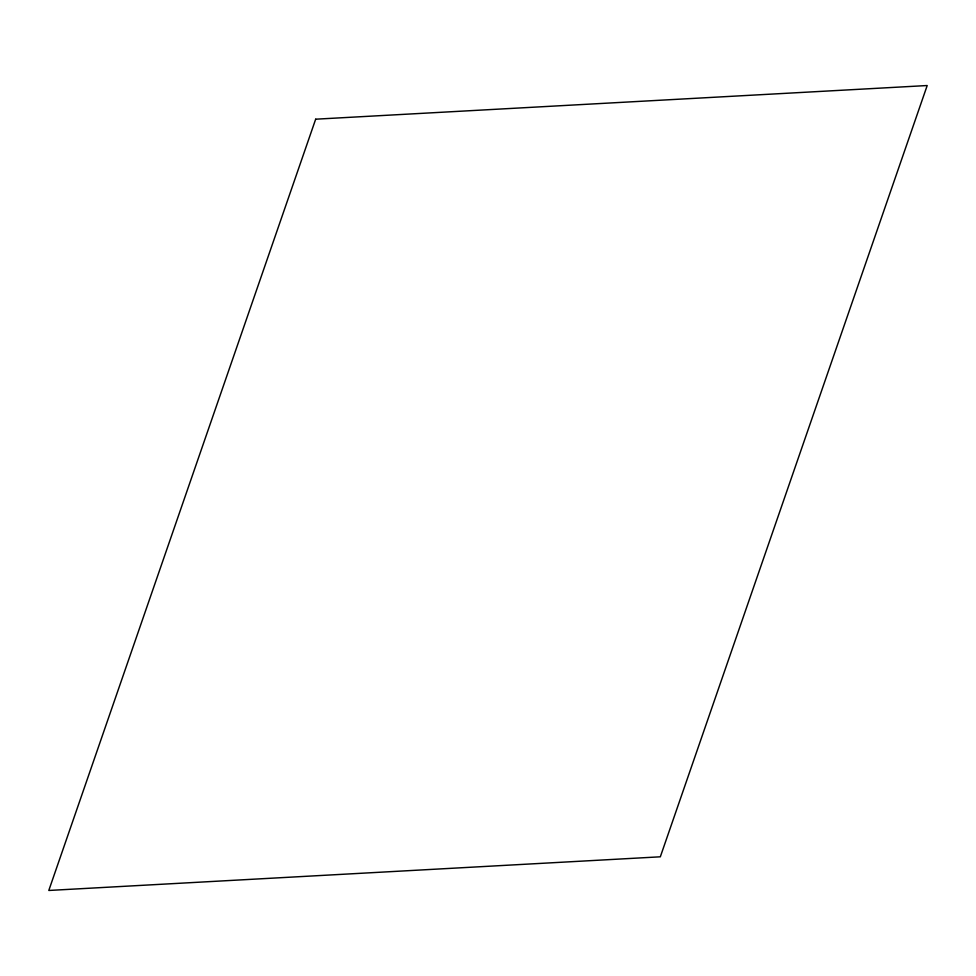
<?xml version="1.0" encoding="UTF-8"?>
<svg xmlns="http://www.w3.org/2000/svg" width="976" height="976" viewBox="0 0 976 976"><rect width="100%" height="100%" fill="white"/><g stroke="black" fill="none" stroke-linecap="round" stroke-linejoin="round"><path stroke-width="1.46" d="M315.675 119.194L48.8 890.466L660.325 856.806L927.2 85.534L315.675 119.194"/></g></svg>
